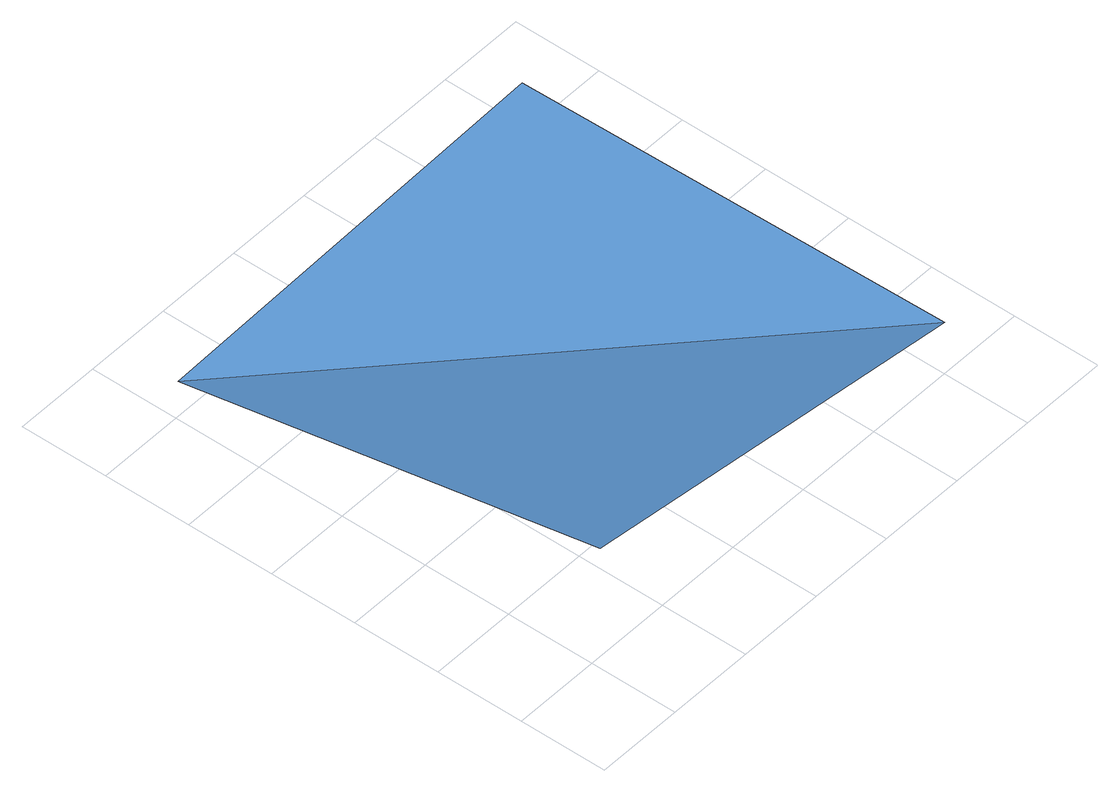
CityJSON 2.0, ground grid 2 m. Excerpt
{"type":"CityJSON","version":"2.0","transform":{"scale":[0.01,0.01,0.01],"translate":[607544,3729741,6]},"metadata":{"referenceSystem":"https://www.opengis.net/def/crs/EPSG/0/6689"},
"CityObjects":{
"waterbody1":{"type":"WaterBody","attributes":{"name":"福岡県津波浸水想定図","class":"1140","function":"2","WaterBodyTsunamiRiskAttribute.description":"1","WaterBodyTsunamiRiskAttribute.rank":"4"},"geometry":[{"type":"MultiSurface","lod":"1","boundaries":[[[0,1,2]],[[2,1,3]]]}]}
},
"vertices":[
[96,61,213],[1096,80,39],[77,1060,28],[1077,1080,39]
]}
